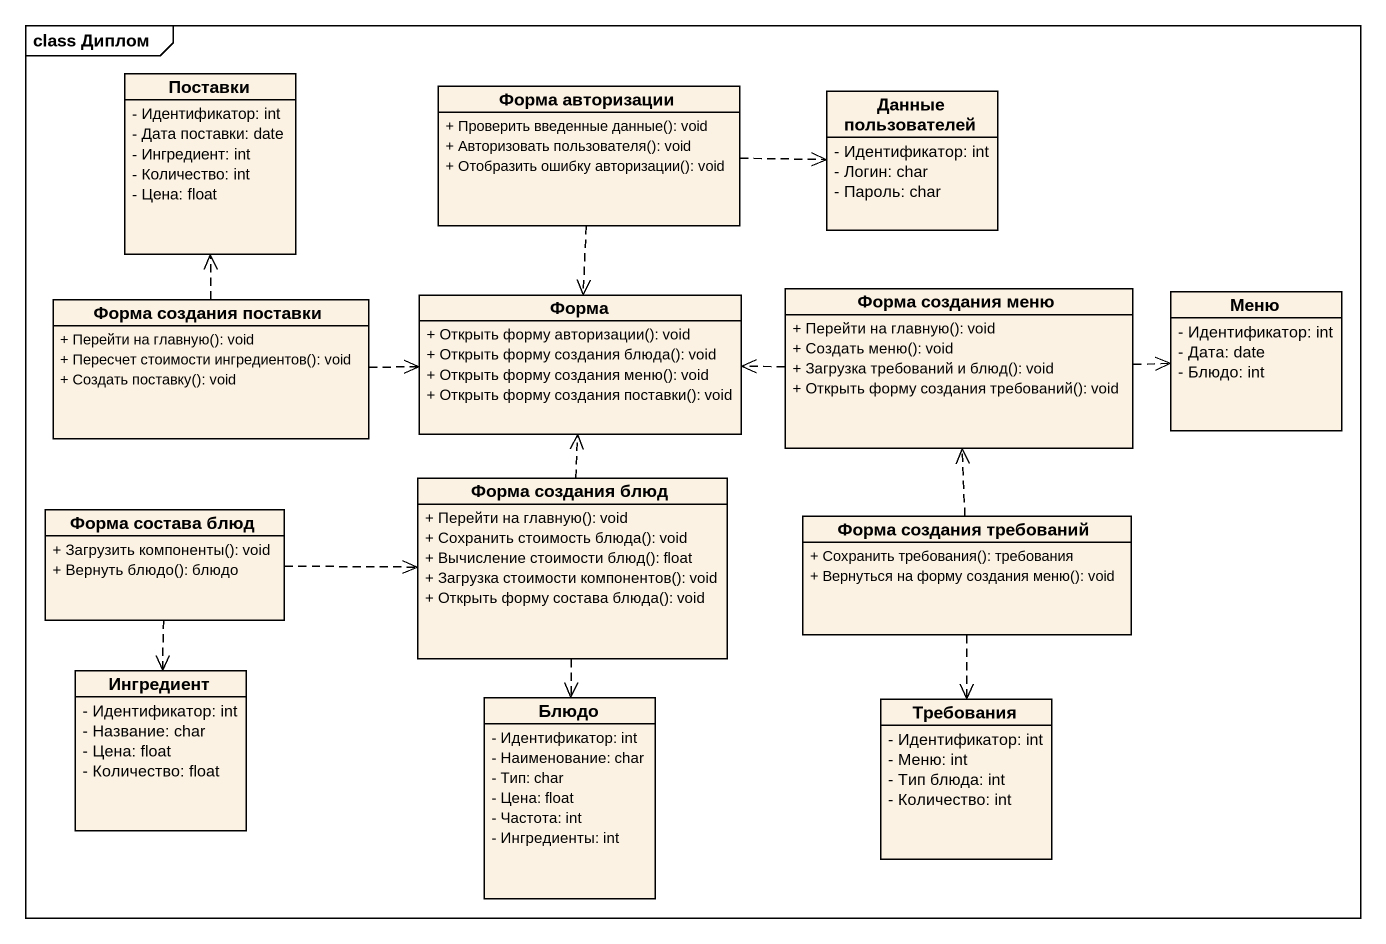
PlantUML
@startuml
mainframe class Диплом
hide circle
hide empty members
skinparam classAttributeIconSize 0
class Поставки {
  - Идентификатор: int
  - Дата поставки: date
  - Ингредиент: int
  - Количество: int
  - Цена: float
}
class "Форма авторизации" as Форма_авторизации {
  + Проверить введенные данные(): void
  + Авторизовать пользователя(): void
  + Отобразить ошибку авторизации(): void
}
class "Данные пользователей" as Данные_пользователей {
  - Идентификатор: int
  - Логин: char
  - Пароль: char
}
class "Форма создания поставки" as Форма_создания_поставки {
  + Перейти на главную(): void
  + Пересчет стоимости ингредиентов(): void
  + Создать поставку(): void
}
class Форма {
  + Открыть форму авторизации(): void
  + Открыть форму создания блюда(): void
  + Открыть форму создания меню(): void
  + Открыть форму создания поставки(): void
}
class "Форма создания меню" as Форма_создания_меню {
  + Перейти на главную(): void
  + Создать меню(): void
  + Загрузка требований и блюд(): void
  + Открыть форму создания требований(): void
}
class Меню {
  - Идентификатор: int
  - Дата: date
  - Блюдо: int
}
class "Форма состава блюд" as Форма_состава_блюд {
  + Загрузить компоненты(): void
  + Вернуть блюдо(): блюдо
}
class "Форма создания блюд" as Форма_создания_блюд {
  + Перейти на главную(): void
  + Сохранить стоимость блюда(): void
  + Вычисление стоимости блюд(): float
  + Загрузка стоимости компонентов(): void
  + Открыть форму состава блюда(): void
}
class "Форма создания требований" as Форма_создания_требований {
  + Сохранить требования(): требования
  + Вернуться на форму создания меню(): void
}
class Ингредиент {
  - Идентификатор: int
  - Название: char
  - Цена: float
  - Количество: float
}
class Блюдо {
  - Идентификатор: int
  - Наименование: char
  - Тип: char
  - Цена: float
  - Частота: int
  - Ингредиенты: int
}
class Требования {
  - Идентификатор: int
  - Меню: int
  - Тип блюда: int
  - Количество: int
}
Форма_авторизации .right.> Данные_пользователей
Форма_авторизации ..> Форма
Форма_создания_поставки .up.> Поставки
Форма_создания_поставки .right.> Форма
Форма_создания_меню .left.> Форма
Форма_создания_меню .right.> Меню
Форма_состава_блюд .right.> Форма_создания_блюд
Форма_состава_блюд ..> Ингредиент
Форма_создания_блюд .up.> Форма
Форма_создания_блюд ..> Блюдо
Форма_создания_требований .up.> Форма_создания_меню
Форма_создания_требований ..> Требования
@enduml
